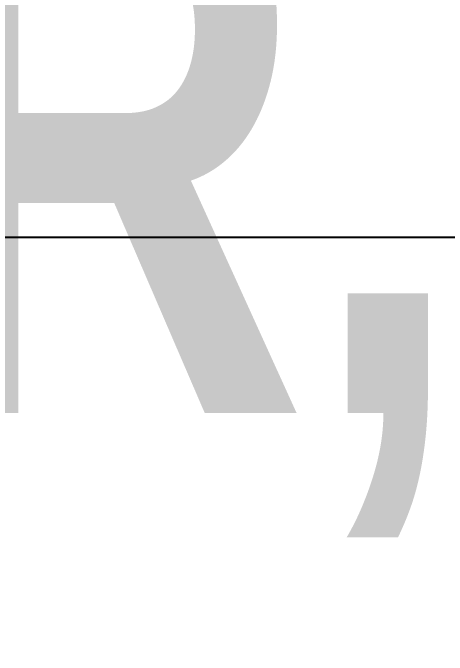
# Model space of a CAD drawing. Extents: x -12260 to 57327, y -29287 to 19916.
# Drawn here: x 45390.9 to 45547.8, y -6591.1 to -6358.9 of the extents above; entities that cross this region are included whole.
import ezdxf

# ---------------------------------------------------------------- set-up
doc = ezdxf.new("R2010")
doc.units = 0
doc.header["$LTSCALE"] = 0.25
doc.linetypes.add('DASHDOT', pattern=[25.4, 12.7, -6.35, 0, -6.35])
doc.layers.add('01-First Floor-FUR$0$72_EGR_BASE_TEXT', color=252, linetype='Continuous', lineweight=5)
doc.layers.add('E-LITE-CLNG-CNDT', color=6, linetype='DASHDOT', lineweight=35)
doc.layers.add('01-First Floor-FUR$0$FALSE CEILING', color=251, linetype='Continuous')
doc.styles.add('01-First Floor-FUR$0$X3G_ENTITY_9EC9', font='swisscl.ttf', dxfattribs={"height": 0.2})

# ---------------------------------------------------------------- blocks, each defined once
blk = doc.blocks.new('01-First Floor-FUR')
at = {"layer": '01-First Floor-FUR$0$FALSE CEILING', "linetype": 'Continuous'}
blk.add_line((44776, -6440), (48976, -6440), dxfattribs=at)
at = {"layer": '01-First Floor-FUR$0$72_EGR_BASE_TEXT', "insert": (47012.36, -6303.6, -0.07), "char_height": 200, "width": 4223.97, "attachment_point": 2, "style": '01-First Floor-FUR$0$X3G_ENTITY_9EC9'}
blk.add_mtext('{\\fSwis721 LtCn BT|b1|i0|c0|p34;EAR, NOSE, THROAT CONSULTATION / EXAMINATION ROOM}', dxfattribs=at)

msp = doc.modelspace()

# ---------------------------------------------------------------- block references
at = {"layer": 'E-LITE-CLNG-CNDT'}
msp.add_blockref('01-First Floor-FUR', (0, 0), dxfattribs=at)

doc.saveas('drawing.dxf')
